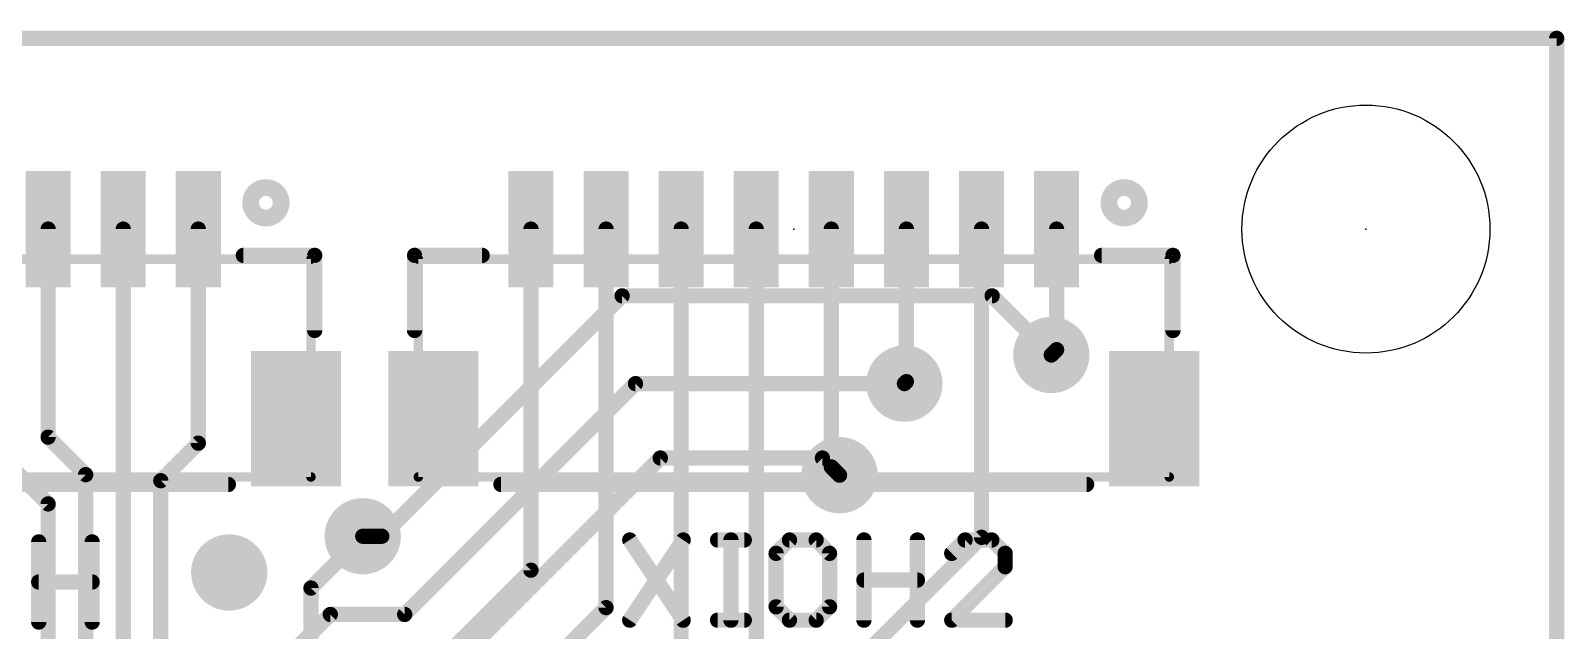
# Model space of a CAD drawing. Extents: x -1 to 63.6, y -0.1 to 40.7.
# Drawn here: x 43.18 to 63.6, y 32.76 to 40.74 of the extents above; entities that cross this region are included whole.
import ezdxf

# ---------------------------------------------------------------- set-up
doc = ezdxf.new("R2010")
doc.units = 0
for name, color, linetype in [('1', 12, 'CONTINUOUS'), ('16', 132, 'CONTINUOUS'), ('18', 110, 'CONTINUOUS'), ('20', 53, 'CONTINUOUS'), ('21', 41, 'CONTINUOUS'), ('23', 53, 'CONTINUOUS'), ('51', 53, 'CONTINUOUS')]:
    doc.layers.add(name, color=color, linetype=linetype)

# ---------------------------------------------------------------- blocks, each defined once
blk = doc.blocks.new('RECT')
blk.add_solid([(-0.5, -0.5), (0.5, -0.5), (-0.5, 0.5), (0.5, 0.5)])
blk = doc.blocks.new('ROUNDV')
at = {"const_width": 0.5}
blk.add_lwpolyline([(0, -0.25, 1), (0, 0.25, 1), (0, -0.25)], format="xyb", dxfattribs=at)

msp = doc.modelspace()

# ---------------------------------------------------------------- linework, layer by layer
at = {"layer": '1', "const_width": 0.2032}
for points in [[(63.5, 40.64), (0, 40.64)], [(63.5, 0), (63.5, 40.64)], [(43.41, 35.33), (43.41, 38.1)], [(44.41, 28.32), (44.41, 38.1)], [(45.41, 35.25), (45.41, 38.1)], [(49.84, 33.5586), (49.84, 38.1)], [(50.84, 33.06), (50.84, 38.1)], [(51.84, 31.901), (51.84, 38.1)], [(52.84, 32.139), (52.84, 38.1)], [(53.84, 34.933), (53.84, 38.1)], [(54.84, 36.0694), (54.84, 38.1)], [(55.84, 33.996), (55.84, 38.1)], [(56.84, 36.4946), (56.84, 38.1)], [(56.769, 36.4236), (56.84, 36.4946)], [(54.8132, 36.0426), (54.84, 36.0694)], [(43.41, 34.441), (42.418, 35.433)], [(43.91, 34.83), (43.41, 35.33)], [(44.91, 34.75), (45.41, 35.25)], [(43.91, 28.32), (43.91, 34.83)], [(53.9496, 34.8234), (53.84, 34.933)], [(44.91, 28.32), (44.91, 34.75)], [(43.41, 28.32), (43.41, 34.441)], [(46.91, 33.321), (47.5996, 34.0106)], [(50.164, 28.32), (55.84, 33.996)], [(47.8282, 31.5468), (49.84, 33.5586)], [(46.91, 28.32), (46.91, 33.321)], [(49.9364, 32.1564), (50.84, 33.06)]]:
    msp.add_lwpolyline(points, dxfattribs=at)
at = {"layer": '1', "const_width": 0.1016}
for points in [[(63.5508, 40.64, 1), (63.4492, 40.64)], [(63.5, 40.5892, 1), (63.5, 40.6908)], [(43.4608, 38.1, 1), (43.3592, 38.1)], [(44.4608, 38.1, 1), (44.3592, 38.1)], [(45.4608, 38.1, 1), (45.3592, 38.1)], [(49.8908, 38.1, 1), (49.7892, 38.1)], [(50.8908, 38.1, 1), (50.7892, 38.1)], [(51.8908, 38.1, 1), (51.7892, 38.1)], [(52.8908, 38.1, 1), (52.7892, 38.1)], [(53.8908, 38.1, 1), (53.7892, 38.1)], [(54.8908, 38.1, 1), (54.7892, 38.1)], [(55.8908, 38.1, 1), (55.7892, 38.1)], [(56.8908, 38.1, 1), (56.7892, 38.1)], [(56.8759, 36.4587, 1), (56.8041, 36.5305)], [(56.7331, 36.4595, 1), (56.8049, 36.3877)], [(56.7892, 36.4946, 1), (56.8908, 36.4946)], [(54.8759, 36.0335, 1), (54.8041, 36.1053)], [(54.7773, 36.0785, 1), (54.8491, 36.0067)], [(54.7892, 36.0694, 1), (54.8908, 36.0694)], [(43.4459, 35.3659, 1), (43.3741, 35.2941)], [(43.3592, 35.33, 1), (43.4608, 35.33)], [(45.4459, 35.2141, 1), (45.3741, 35.2859)], [(45.3592, 35.25, 1), (45.4608, 35.25)], [(43.9608, 34.83, 1), (43.8592, 34.83)], [(53.8759, 34.9689, 1), (53.8041, 34.8971)], [(53.7892, 34.933, 1), (53.8908, 34.933)], [(43.8741, 34.7941, 1), (43.9459, 34.8659)], [(44.9608, 34.75, 1), (44.8592, 34.75)], [(44.8741, 34.7859, 1), (44.9459, 34.7141)], [(53.9137, 34.7875, 1), (53.9855, 34.8593)], [(43.4608, 34.441, 1), (43.3592, 34.441)], [(43.3741, 34.4051, 1), (43.4459, 34.4769)], [(47.6355, 33.9747, 1), (47.5637, 34.0465)], [(55.7892, 33.996, 1), (55.8908, 33.996)], [(55.8759, 33.9601, 1), (55.8041, 34.0319)], [(49.7892, 33.5586, 1), (49.8908, 33.5586)], [(49.8759, 33.5227, 1), (49.8041, 33.5945)], [(46.9608, 33.321, 1), (46.8592, 33.321)], [(46.8741, 33.3569, 1), (46.9459, 33.2851)], [(50.7892, 33.06, 1), (50.8908, 33.06)], [(50.8759, 33.0241, 1), (50.8041, 33.0959)]]:
    msp.add_lwpolyline(points, format="xyb", dxfattribs=at)
at = {"layer": '16', "const_width": 0.2032}
for points in [[(0, 40.64), (63.5, 40.64)], [(63.5, 40.64), (63.5, 0)], [(47.8536, 34.0106), (51.054, 37.211)], [(51.054, 37.211), (55.9816, 37.211)], [(55.9816, 37.211), (56.769, 36.4236)], [(48.1584, 32.9692), (51.2318, 36.0426)], [(51.2318, 36.0426), (54.8132, 36.0426)], [(48.9458, 32.4358), (51.562, 35.052)], [(51.562, 35.052), (53.721, 35.052)], [(53.721, 35.052), (53.9496, 34.8234)], [(47.5996, 34.0106), (47.8536, 34.0106)], [(45.847, 31.6484), (47.1678, 32.9692)], [(47.1678, 32.9692), (48.1584, 32.9692)]]:
    msp.add_lwpolyline(points, dxfattribs=at)
at = {"layer": '16', "const_width": 0.1016}
for points in [[(63.5508, 40.64, 1), (63.4492, 40.64)], [(63.5, 40.5892, 1), (63.5, 40.6908)], [(51.054, 37.2618, 1), (51.054, 37.1602)], [(51.0899, 37.1751, 1), (51.0181, 37.2469)], [(56.0175, 37.2469, 1), (55.9457, 37.1751)], [(55.9816, 37.1602, 1), (55.9816, 37.2618)], [(56.7331, 36.3877, 1), (56.8049, 36.4595)], [(51.2318, 36.0934, 1), (51.2318, 35.9918)], [(51.2677, 36.0067, 1), (51.1959, 36.0785)], [(54.8132, 35.9918, 1), (54.8132, 36.0934)], [(51.562, 35.1028, 1), (51.562, 35.0012)], [(51.5979, 35.0161, 1), (51.5261, 35.0879)], [(53.7569, 35.0879, 1), (53.6851, 35.0161)], [(53.721, 35.0012, 1), (53.721, 35.1028)], [(53.9137, 34.7875, 1), (53.9855, 34.8593)], [(47.5996, 34.0614, 1), (47.5996, 33.9598)], [(47.8536, 33.9598, 1), (47.8536, 34.0614)], [(47.8177, 34.0465, 1), (47.8895, 33.9747)], [(47.1678, 33.02, 1), (47.1678, 32.9184)], [(47.2037, 32.9333, 1), (47.1319, 33.0051)], [(48.1225, 33.0051, 1), (48.1943, 32.9333)], [(48.1584, 32.9184, 1), (48.1584, 33.02)]]:
    msp.add_lwpolyline(points, format="xyb", dxfattribs=at)
at = {"layer": '20', "const_width": 0.2032}
for points in [[(63.5, 40.64), (0, 40.64)], [(63.5, 0), (63.5, 40.64)]]:
    msp.add_lwpolyline(points, dxfattribs=at)
at = {"layer": '20', "const_width": 0.1016}
for points in [[(63.5508, 40.64, 1), (63.4492, 40.64)], [(63.5, 40.5892, 1), (63.5, 40.6908)]]:
    msp.add_lwpolyline(points, format="xyb", dxfattribs=at)
at = {"layer": '20'}
msp.add_circle((60.96, 38.1), 1.651, dxfattribs=at)
at = {"layer": '21'}
for points, const_width in [([(46.31, 38.3382, 1), (46.31, 38.5618, 1), (46.31, 38.3382)], 0.4064), ([(57.74, 38.3382, 1), (57.74, 38.5618, 1), (57.74, 38.3382)], 0.4064), ([(46.01, 37.8008, 1), (46.01, 37.6992)], 0.1016), ([(47.0108, 37.75, 1), (46.9092, 37.75)], 0.1016), ([(46.96, 37.6992, 1), (46.96, 37.8008)], 0.1016), ([(48.29, 37.8008, 1), (48.29, 37.6992)], 0.1016), ([(48.3408, 37.75, 1), (48.2392, 37.75)], 0.1016), ([(49.19, 37.6992, 1), (49.19, 37.8008)], 0.1016), ([(57.44, 37.8008, 1), (57.44, 37.6992)], 0.1016), ([(58.4408, 37.75, 1), (58.3392, 37.75)], 0.1016), ([(58.39, 37.6992, 1), (58.39, 37.8008)], 0.1016), ([(46.9092, 36.75, 1), (47.0108, 36.75)], 0.1016), ([(48.2392, 36.75, 1), (48.3408, 36.75)], 0.1016), ([(58.3392, 36.75, 1), (58.4408, 36.75)], 0.1016), ([(45.81, 34.6492, 1), (45.81, 34.7508)], 0.1016), ([(49.44, 34.7508, 1), (49.44, 34.6492)], 0.1016), ([(57.24, 34.6492, 1), (57.24, 34.7508)], 0.1016), ([(43.3354, 33.9353, 1), (43.2338, 33.9353)], 0.1016), ([(44.0472, 33.9353, 1), (43.9456, 33.9353)], 0.1016), ([(51.1979, 33.9889, 1), (51.1133, 33.9325)], 0.1016), ([(51.9097, 33.9325, 1), (51.8251, 33.9889)], 0.1016), ([(52.325, 34.0115, 1), (52.325, 33.9099)], 0.1016), ([(52.5537, 33.9607, 1), (52.4521, 33.9607)], 0.1016), ([(52.6809, 33.9099, 1), (52.6809, 34.0115)], 0.1016), ([(53.2825, 34.0115, 1), (53.2825, 33.9099)], 0.1016), ([(53.3185, 33.9248, 1), (53.2466, 33.9966)], 0.1016), ([(53.6744, 33.9966, 1), (53.6025, 33.9248)], 0.1016), ([(53.6385, 33.9099, 1), (53.6385, 34.0115)], 0.1016), ([(54.3248, 33.9607, 1), (54.2232, 33.9607)], 0.1016), ([(55.0366, 33.9607, 1), (54.935, 33.9607)], 0.1016), ([(55.6213, 34.0115, 1), (55.6213, 33.9099)], 0.1016), ([(55.6573, 33.9248, 1), (55.5854, 33.9966)], 0.1016), ([(56.0132, 33.9966, 1), (55.9413, 33.9248)], 0.1016), ([(55.9772, 33.9099, 1), (55.9772, 34.0115)], 0.1016), ([(53.1554, 33.7828, 1), (53.0538, 33.7828)], 0.1016), ([(53.0687, 33.8187, 1), (53.1405, 33.7468)], 0.1016), ([(53.8672, 33.7828, 1), (53.7656, 33.7828)], 0.1016), ([(53.7805, 33.7468, 1), (53.8523, 33.8187)], 0.1016), ([(55.4075, 33.8187, 1), (55.4793, 33.7468)], 0.1016), ([(56.206, 33.7828, 1), (56.1044, 33.7828)], 0.1016), ([(56.1193, 33.7468, 1), (56.1911, 33.8187)], 0.1016), ([(56.1911, 33.5689, 1), (56.1193, 33.6407)], 0.1016), ([(43.2846, 33.4523, 1), (43.2846, 33.3507)], 0.1016), ([(43.9964, 33.3507, 1), (43.9964, 33.4523)], 0.1016), ([(54.274, 33.4777, 1), (54.274, 33.3761)], 0.1016), ([(54.9858, 33.3761, 1), (54.9858, 33.4777)], 0.1016), ([(56.1044, 33.6048, 1), (56.206, 33.6048)], 0.1016), ([(53.1405, 33.1069, 1), (53.0687, 33.035)], 0.1016), ([(53.0538, 33.071, 1), (53.1554, 33.071)], 0.1016), ([(53.7656, 33.071, 1), (53.8672, 33.071)], 0.1016), ([(53.8523, 33.035, 1), (53.7805, 33.1069)], 0.1016), ([(43.2338, 32.8676, 1), (43.3354, 32.8676)], 0.1016), ([(43.9456, 32.8676, 1), (44.0472, 32.8676)], 0.1016), ([(51.1133, 32.9212, 1), (51.1979, 32.8648)], 0.1016), ([(51.8251, 32.8648, 1), (51.9097, 32.9212)], 0.1016), ([(52.325, 32.9438, 1), (52.325, 32.8422)], 0.1016), ([(52.4521, 32.893, 1), (52.5537, 32.893)], 0.1016), ([(52.6809, 32.8422, 1), (52.6809, 32.9438)], 0.1016), ([(53.2825, 32.9438, 1), (53.2825, 32.8422)], 0.1016), ([(53.2466, 32.8571, 1), (53.3185, 32.9289)], 0.1016), ([(53.6025, 32.9289, 1), (53.6744, 32.8571)], 0.1016), ([(53.6385, 32.8422, 1), (53.6385, 32.9438)], 0.1016), ([(54.2232, 32.893, 1), (54.3248, 32.893)], 0.1016), ([(54.935, 32.893, 1), (55.0366, 32.893)], 0.1016), ([(55.4434, 32.9438, 1), (55.4434, 32.8422)], 0.1016), ([(55.4075, 32.9289, 1), (55.4793, 32.8571)], 0.1016), ([(56.1552, 32.8422, 1), (56.1552, 32.9438)], 0.1016)]:
    msp.add_lwpolyline(points, format="xyb", dxfattribs=dict(at, const_width=const_width))
at = {"layer": '21', "const_width": 0.2032}
for points in [[(46.01, 37.75), (46.96, 37.75)], [(46.96, 37.75), (46.96, 36.75)], [(48.29, 37.75), (49.19, 37.75)], [(48.29, 37.75), (48.29, 36.75)], [(57.44, 37.75), (58.39, 37.75)], [(58.39, 37.75), (58.39, 36.75)], [(45.81, 34.7), (38.01, 34.7)], [(57.24, 34.7), (49.44, 34.7)], [(43.2846, 32.8676), (43.2846, 33.9353)], [(43.9964, 33.9353), (43.9964, 32.8676)], [(51.1556, 33.9607), (51.8674, 32.893)], [(51.8674, 33.9607), (51.1556, 32.893)], [(52.325, 33.9607), (52.6809, 33.9607)], [(52.5029, 32.893), (52.5029, 33.9607)], [(53.2825, 33.9607), (53.1046, 33.7828)], [(53.6385, 33.9607), (53.2825, 33.9607)], [(53.8164, 33.7828), (53.6385, 33.9607)], [(54.274, 32.893), (54.274, 33.9607)], [(54.9858, 33.9607), (54.9858, 32.893)], [(55.6213, 33.9607), (55.4434, 33.7828)], [(55.9772, 33.9607), (55.6213, 33.9607)], [(56.1552, 33.7828), (55.9772, 33.9607)], [(53.1046, 33.7828), (53.1046, 33.071)], [(53.8164, 33.071), (53.8164, 33.7828)], [(55.4434, 32.893), (56.1552, 33.6048)], [(56.1552, 33.6048), (56.1552, 33.7828)], [(43.2846, 33.4015), (43.9964, 33.4015)], [(54.274, 33.4269), (54.9858, 33.4269)], [(53.1046, 33.071), (53.2825, 32.893)], [(53.6385, 32.893), (53.8164, 33.071)], [(52.325, 32.893), (52.6809, 32.893)], [(53.2825, 32.893), (53.6385, 32.893)], [(56.1552, 32.893), (55.4434, 32.893)]]:
    msp.add_lwpolyline(points, dxfattribs=at)
at = {"layer": '23'}
for p in [(53.34, 38.1), (60.96, 38.1)]:
    msp.add_point(p, dxfattribs=at)
at = {"layer": '51', "const_width": 0.127}
for points in [[(46.91, 37.7), (36.91, 37.7)], [(46.91, 37.7), (46.91, 34.8)], [(48.34, 37.7), (48.34, 34.8)], [(58.34, 37.7), (48.34, 37.7)], [(58.34, 37.7), (58.34, 34.8)], [(46.91, 34.8), (36.91, 34.8)], [(58.34, 34.8), (48.34, 34.8)]]:
    msp.add_lwpolyline(points, dxfattribs=at)
at = {"layer": '51', "const_width": 0.0635}
for points in [[(46.9418, 37.7, 1), (46.8783, 37.7)], [(46.91, 37.6683, 1), (46.91, 37.7318)], [(48.34, 37.7318, 1), (48.34, 37.6683)], [(48.3718, 37.7, 1), (48.3083, 37.7)], [(58.3718, 37.7, 1), (58.3083, 37.7)], [(58.34, 37.6683, 1), (58.34, 37.7318)], [(46.8783, 34.8, 1), (46.9418, 34.8)], [(46.91, 34.7683, 1), (46.91, 34.8318)], [(48.34, 34.8318, 1), (48.34, 34.7683)], [(48.3083, 34.8, 1), (48.3718, 34.8)], [(58.3083, 34.8, 1), (58.3718, 34.8)], [(58.34, 34.7683, 1), (58.34, 34.8318)]]:
    msp.add_lwpolyline(points, format="xyb", dxfattribs=at)

# ---------------------------------------------------------------- block references
at = {"layer": '1', "xscale": 0.6, "yscale": 1.55}
for p in [(43.41, 38.1), (44.41, 38.1), (45.41, 38.1), (49.84, 38.1), (50.84, 38.1), (51.84, 38.1), (52.84, 38.1), (53.84, 38.1), (54.84, 38.1), (55.84, 38.1), (56.84, 38.1)]:
    msp.add_blockref('RECT', p, dxfattribs=at)
at = {"layer": '1', "xscale": 1.8, "yscale": 1.2, "rotation": 270}
for p in [(46.71, 35.575), (48.54, 35.575), (58.14, 35.575)]:
    msp.add_blockref('RECT', p, dxfattribs=at)
at = {"layer": '18', "xscale": 1.016, "yscale": 1.016}
for p in [(56.769, 36.4236), (56.769, 36.4236), (54.8132, 36.0426), (54.8132, 36.0426), (53.9496, 34.8234), (53.9496, 34.8234), (47.5996, 34.0106), (47.5996, 34.0106), (45.8216, 33.528), (45.8216, 33.528)]:
    msp.add_blockref('ROUNDV', p, dxfattribs=at)

doc.saveas('drawing.dxf')
